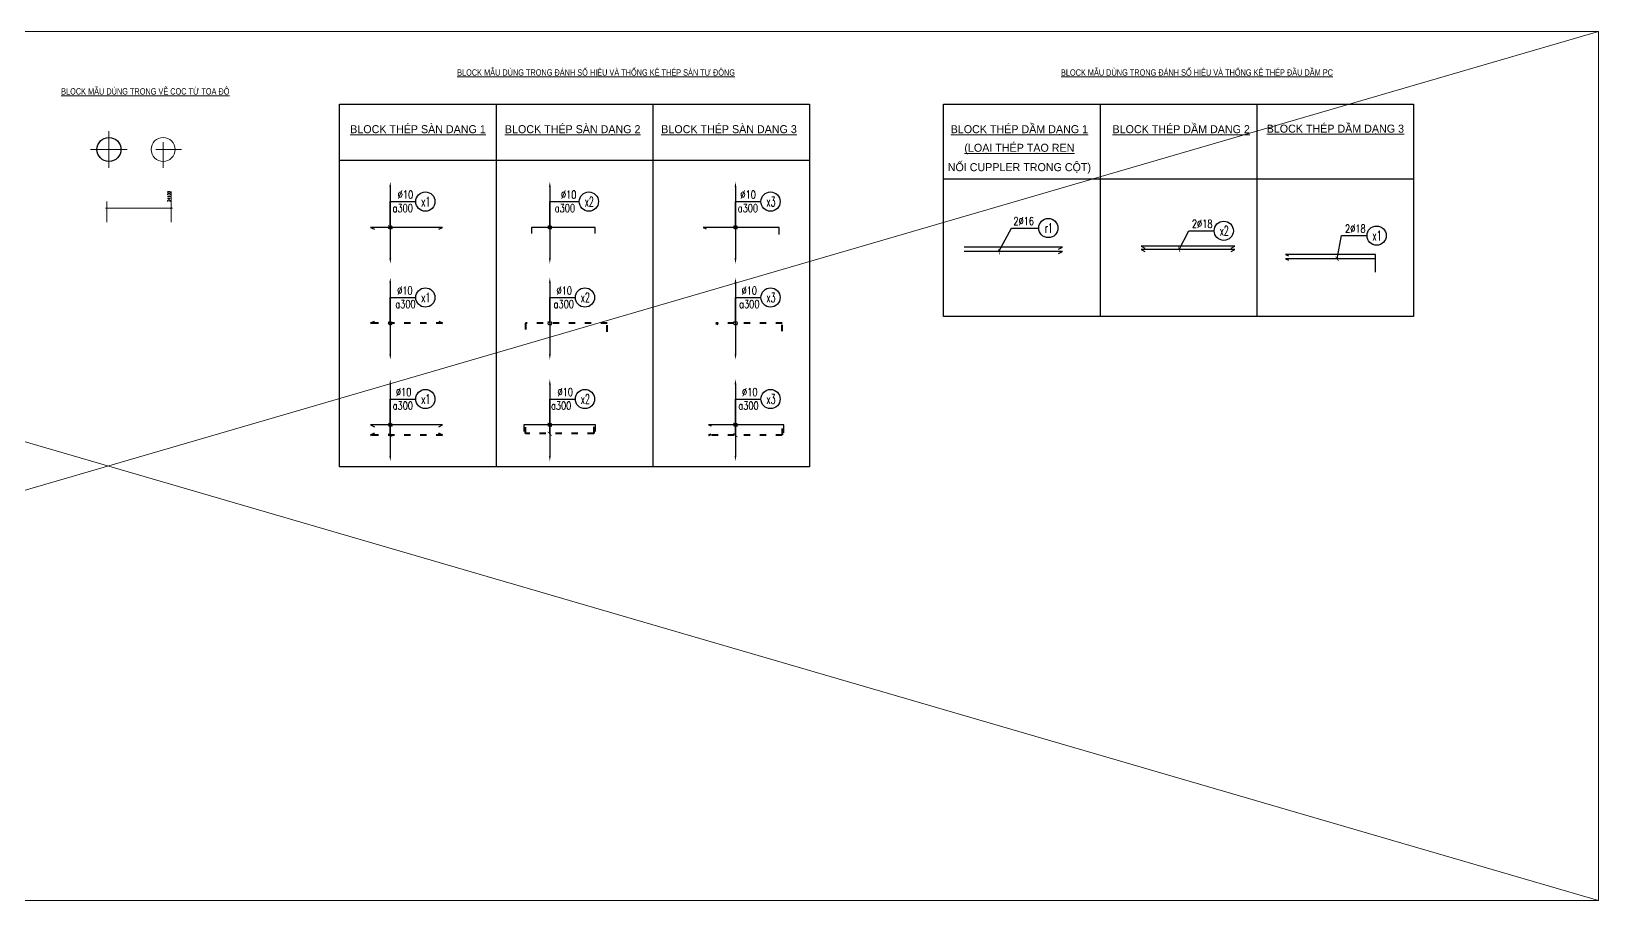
# Model space of a CAD drawing. Header units: millimetres. Extents: x -28300 to 83476, y -20306 to 12288.
# Drawn here: x 24714 to 83476, y -20306 to 12288 of the extents above; entities that cross this region are included whole.
import ezdxf
from ezdxf.enums import TextEntityAlignment as Align

# ---------------------------------------------------------------- set-up
doc = ezdxf.new("R2010")
doc.units = ezdxf.units.MM
doc.header["$LTSCALE"] = 20
doc.linetypes.add('ACAD_ISO03W100', pattern=[30, 12, -18])
doc.linetypes.add('Center', pattern=[29.999999, 12, -6, 6, -6])
for name, color, linetype, lineweight in [('00-Dim', 8, 'Continuous', 13), ('00-Piles', 7, 'Continuous', 20), ('00-Text', 4, 'Continuous', 15), ('01-Border', 2, 'Continuous', 25), ('02-Reinforcement', 1, 'Continuous', 30), ('08-Main steel', 1, 'Continuous', 40), ('DimCongDon', 8, 'Continuous', 15)]:
    doc.layers.add(name, color=color, linetype=linetype, lineweight=lineweight)
doc.layers.add('Print', color=10, linetype='Continuous', plot=False)
doc.layers.add('Text TK', color=3, linetype='Continuous')
doc.styles.add('arial', font='arial.ttf', dxfattribs={"width": 0.7})
doc.styles.add('romans.shx', font='romans.shx', dxfattribs={"width": 0.75, "bigfont": 'vns.shx'})
doc.styles.add('VnAvantH', font='VHAVAN.TTF', dxfattribs={"width": 0.9})
doc.styles.add('vnsimli 0.7', font='vnsimli.shx', dxfattribs={"width": 0.6})
doc.styles.add('vnsimli0.7', font='vnsimli.shx', dxfattribs={"width": 0.7})
doc.dimstyles.new('1-1-150', dxfattribs={"dimscale": 150, "dimtxt": 2.2, "dimasz": 1, "dimexe": 1, "dimexo": 0, "dimgap": 0.5, "dimtad": 1, "dimdec": 0, "dimzin": 9, "dimdsep": 46, "dimtxsty": 'vnsimli 0.7', "dimblk": 'ARCHTICK', "dimcen": 1.5, "dimdle": 1, "dimclrd": 8, "dimclre": 8, "dimclrt": 115, "dimadec": 0, "dimazin": 0, "dimtfac": 1, "dimtdec": 0, "dimtmove": 0, "dimatfit": 3, "dimfxl": 0.18, "dimtolj": 1, "dimtzin": 0, "dimarcsym": 0})
doc.dimstyles.new('1-1-50-CongDon', dxfattribs={"dimscale": 50, "dimtxt": 2.2, "dimasz": 1.2, "dimexe": 5, "dimexo": 3, "dimgap": 0.5, "dimtad": 2, "dimjust": 4, "dimdec": 0, "dimlfac": 10, "dimrnd": 1, "dimzin": 0, "dimdsep": 46, "dimtxsty": 'vnsimli0.7', "dimblk": 'ARCHTICK', "dimcen": 2, "dimdle": 1, "dimclrd": 8, "dimclre": 251, "dimclrt": 1, "dimadec": 0, "dimazin": 0, "dimtfac": 1, "dimtdec": 0, "dimtix": 1, "dimtofl": 0, "dimtmove": 1, "dimatfit": 3, "dimfxl": 1, "dimtolj": 1, "dimtzin": 0, "dimlwd": 5, "dimlwe": 5, "dimarcsym": 1})
doc.dimstyles.new('line-100', dxfattribs={"dimscale": 100, "dimtxt": 1e-06, "dimasz": 2, "dimexe": 0, "dimexo": 0, "dimgap": 1, "dimtad": 1, "dimdec": 0, "dimzin": 12, "dimdsep": 46, "dimtxsty": 'arial', "dimcen": 1, "dimdle": 0.8, "dimclrd": 75, "dimclre": 9, "dimclrt": 256, "dimadec": 0, "dimazin": 0, "dimtfac": 1, "dimtdec": 0, "dimtmove": 2, "dimatfit": 3, "dimfxl": 1, "dimtolj": 1, "dimtzin": 12, "dimarcsym": 0})

# ---------------------------------------------------------------- blocks, each defined once
blk = doc.blocks.new('cocMilimet')
at = {"layer": '00-Piles', "color": 251, "linetype": 'Center', "ltscale": 2}
for p, q in [((0, -344), (0, 344)), ((344, 0), (-344, 0))]:
    blk.add_line(p, q, dxfattribs=at)
at = {"layer": '00-Piles', "color": 3}
blk.add_circle((0, 0), 225, dxfattribs=at)
blk = doc.blocks.new('cocMet')
at = {"layer": '00-Piles', "color": 251, "linetype": 'Center', "ltscale": 2}
for p, q in [((0, -0.344), (0, 0.344)), ((0.344, 0), (-0.344, 0))]:
    blk.add_line(p, q, dxfattribs=at)
at = {"layer": 'Text TK', "color": 7}
blk.add_circle((0, 0), 0.225, dxfattribs=at)
blk = doc.blocks.new('*D81')
at = {"layer": 'Defpoints', "color": 0, "transparency": 16777216}
for p in [(-245, 1708), (-245, -1365), (-245, -1365)]:
    blk.add_point(p, dxfattribs=at)
at = {"layer": 'Print', "color": 75, "lineweight": -2, "transparency": 16777216}
blk.add_line((-245, 1508), (-245, -1165), dxfattribs=at)
at = {"layer": 'Print', "color": 75, "transparency": 16777216}
for points in [[(-278, 1508), (-211, 1508), (-245, 1708)], [(-278, -1165), (-211, -1165), (-245, -1365)]]:
    blk.add_solid(points, dxfattribs=at)
at = {"layer": 'Print', "transparency": 16777216, "insert": (-345, 171), "char_height": 0.0001, "attachment_point": 5, "rotation": 90, "style": 'arial'}
blk.add_mtext('\\A1;3073', dxfattribs=at)
blk = doc.blocks.new('_ArchTick')
at = {"const_width": 0.15}
blk.add_lwpolyline([(-0.5, -0.5), (0.5, 0.5)], dxfattribs=at)
blk = doc.blocks.new('*D78')
at = {"layer": 'Defpoints', "color": 0, "transparency": 16777216}
for p in [(-245, 1708), (-245, -1365), (-245, -1365)]:
    blk.add_point(p, dxfattribs=at)
at = {"layer": 'Print', "color": 75, "lineweight": -2, "transparency": 16777216}
blk.add_line((-245, 1508), (-245, -1165), dxfattribs=at)
at = {"layer": 'Print', "color": 75, "transparency": 16777216}
for points in [[(-278, 1508), (-211, 1508), (-245, 1708)], [(-278, -1165), (-211, -1165), (-245, -1365)]]:
    blk.add_solid(points, dxfattribs=at)
at = {"layer": 'Print', "transparency": 16777216, "insert": (-345, 171), "char_height": 0.0001, "attachment_point": 5, "rotation": 90, "style": 'arial'}
blk.add_mtext('\\A1;3073', dxfattribs=at)
blk = doc.blocks.new('*D84')
at = {"layer": 'Defpoints', "color": 0, "transparency": 16777216}
for p in [(-245, 1708), (-245, -1365), (-245, -1365)]:
    blk.add_point(p, dxfattribs=at)
at = {"layer": 'Print', "color": 75, "lineweight": -2, "transparency": 16777216}
blk.add_line((-245, 1508), (-245, -1165), dxfattribs=at)
at = {"layer": 'Print', "color": 75, "transparency": 16777216}
for points in [[(-278, 1508), (-211, 1508), (-245, 1708)], [(-278, -1165), (-211, -1165), (-245, -1365)]]:
    blk.add_solid(points, dxfattribs=at)
at = {"layer": 'Print', "transparency": 16777216, "insert": (-345, 171), "char_height": 0.0001, "attachment_point": 5, "rotation": 90, "style": 'arial'}
blk.add_mtext('\\A1;3073', dxfattribs=at)
blk = doc.blocks.new('*D93')
at = {"layer": 'Defpoints', "color": 0, "transparency": 16777216}
for p in [(-245, 1708), (-245, -1365), (-245, -1365)]:
    blk.add_point(p, dxfattribs=at)
at = {"layer": 'Print', "color": 75, "lineweight": -2, "transparency": 16777216}
blk.add_line((-245, 1508), (-245, -1165), dxfattribs=at)
at = {"layer": 'Print', "color": 75, "transparency": 16777216}
for points in [[(-278, 1508), (-211, 1508), (-245, 1708)], [(-278, -1165), (-211, -1165), (-245, -1365)]]:
    blk.add_solid(points, dxfattribs=at)
at = {"layer": 'Print', "transparency": 16777216, "insert": (-345, 171), "char_height": 0.0001, "attachment_point": 5, "rotation": 90, "style": 'arial'}
blk.add_mtext('\\A1;3073', dxfattribs=at)
blk = doc.blocks.new('*D96')
at = {"layer": 'Defpoints', "color": 0, "transparency": 16777216}
for p in [(-245, 1708), (-245, -1365), (-245, -1365)]:
    blk.add_point(p, dxfattribs=at)
at = {"layer": 'Print', "color": 75, "lineweight": -2, "transparency": 16777216}
blk.add_line((-245, 1508), (-245, -1165), dxfattribs=at)
at = {"layer": 'Print', "color": 75, "transparency": 16777216}
for points in [[(-278, 1508), (-211, 1508), (-245, 1708)], [(-278, -1165), (-211, -1165), (-245, -1365)]]:
    blk.add_solid(points, dxfattribs=at)
at = {"layer": 'Print', "transparency": 16777216, "insert": (-345, 171), "char_height": 0.0001, "attachment_point": 5, "rotation": 90, "style": 'arial'}
blk.add_mtext('\\A1;3073', dxfattribs=at)
blk = doc.blocks.new('*D99')
at = {"layer": 'Defpoints', "color": 0, "transparency": 16777216}
for p in [(-245, 1708), (-245, -1365), (-245, -1365)]:
    blk.add_point(p, dxfattribs=at)
at = {"layer": 'Print', "color": 75, "lineweight": -2, "transparency": 16777216}
blk.add_line((-245, 1508), (-245, -1165), dxfattribs=at)
at = {"layer": 'Print', "color": 75, "transparency": 16777216}
for points in [[(-278, 1508), (-211, 1508), (-245, 1708)], [(-278, -1165), (-211, -1165), (-245, -1365)]]:
    blk.add_solid(points, dxfattribs=at)
at = {"layer": 'Print', "transparency": 16777216, "insert": (-345, 171), "char_height": 0.0001, "attachment_point": 5, "rotation": 90, "style": 'arial'}
blk.add_mtext('\\A1;3073', dxfattribs=at)
blk = doc.blocks.new('*D102')
at = {"layer": 'Defpoints', "color": 0, "transparency": 16777216}
for p in [(-245, 1708), (-245, -1365), (-245, -1365)]:
    blk.add_point(p, dxfattribs=at)
at = {"layer": 'Print', "color": 75, "lineweight": -2, "transparency": 16777216}
blk.add_line((-245, 1508), (-245, -1165), dxfattribs=at)
at = {"layer": 'Print', "color": 75, "transparency": 16777216}
for points in [[(-278, 1508), (-211, 1508), (-245, 1708)], [(-278, -1165), (-211, -1165), (-245, -1365)]]:
    blk.add_solid(points, dxfattribs=at)
at = {"layer": 'Print', "transparency": 16777216, "insert": (-345, 171), "char_height": 0.0001, "attachment_point": 5, "rotation": 90, "style": 'arial'}
blk.add_mtext('\\A1;3073', dxfattribs=at)
blk = doc.blocks.new('*D105')
at = {"layer": 'Defpoints', "color": 0, "transparency": 16777216}
for p in [(-245, 1708), (-245, -1365), (-245, -1365)]:
    blk.add_point(p, dxfattribs=at)
at = {"layer": 'Print', "color": 75, "lineweight": -2, "transparency": 16777216}
blk.add_line((-245, 1508), (-245, -1165), dxfattribs=at)
at = {"layer": 'Print', "color": 75, "transparency": 16777216}
for points in [[(-278, 1508), (-211, 1508), (-245, 1708)], [(-278, -1165), (-211, -1165), (-245, -1365)]]:
    blk.add_solid(points, dxfattribs=at)
at = {"layer": 'Print', "transparency": 16777216, "insert": (-345, 171), "char_height": 0.0001, "attachment_point": 5, "rotation": 90, "style": 'arial'}
blk.add_mtext('\\A1;3073', dxfattribs=at)
blk = doc.blocks.new('*D108')
at = {"layer": 'Defpoints', "color": 0, "transparency": 16777216}
for p in [(-245, 1708), (-245, -1365), (-245, -1365)]:
    blk.add_point(p, dxfattribs=at)
at = {"layer": 'Print', "color": 75, "lineweight": -2, "transparency": 16777216}
blk.add_line((-245, 1508), (-245, -1165), dxfattribs=at)
at = {"layer": 'Print', "color": 75, "transparency": 16777216}
for points in [[(-278, 1508), (-211, 1508), (-245, 1708)], [(-278, -1165), (-211, -1165), (-245, -1365)]]:
    blk.add_solid(points, dxfattribs=at)
at = {"layer": 'Print', "transparency": 16777216, "insert": (-345, 171), "char_height": 0.0001, "attachment_point": 5, "rotation": 90, "style": 'arial'}
blk.add_mtext('\\A1;3073', dxfattribs=at)
blk = doc.blocks.new('*D165')
at = {"layer": 'Defpoints', "color": 0, "transparency": 16777216}
for p in [(29958, 5656), (27548, 4987), (29958, 4987)]:
    blk.add_point(p, dxfattribs=at)
at = {"layer": 'DimCongDon', "color": 251, "lineweight": 5, "transparency": 16777216}
for p, q in [((27548, 5137), (27548, 5906)), ((29958, 5137), (29958, 6286))]:
    blk.add_line(p, q, dxfattribs=at)
at = {"layer": 'DimCongDon', "color": 8, "lineweight": 5, "transparency": 16777216}
blk.add_line((27498, 5656), (30008, 5656), dxfattribs=at)
at = {"layer": 'DimCongDon', "color": 8, "lineweight": 5, "transparency": 16777216, "xscale": 59.99999999999995, "yscale": 59.99999999999995, "zscale": 59.99999999999995, "rotation": 180}
blk.add_blockref('_ArchTick', (27548, 5656), dxfattribs=at)
at = {"layer": 'DimCongDon', "color": 8, "lineweight": 5, "transparency": 16777216, "xscale": 59.99999999999995, "yscale": 59.99999999999995, "zscale": 59.99999999999995}
blk.add_blockref('_ArchTick', (29958, 5656), dxfattribs=at)
at = {"layer": 'DimCongDon', "color": 1, "transparency": 16777216, "insert": (29878, 6096), "char_height": 110, "attachment_point": 5, "rotation": 90, "style": 'vnsimli0.7'}
blk.add_mtext('\\A1;24100', dxfattribs=at)
blk = doc.blocks.new('*U80')
at = {"layer": '01-Border', "color": 7}
blk.add_circle((1071.6, 965.7), 360, dxfattribs=at)
at = {"layer": '02-Reinforcement', "ltscale": 0.5}
blk.add_lwpolyline([(1571.3, -71.9), (1714.5, 0), (-985.5, 0), (-842.2, -71.9)], dxfattribs=at)
at = {"layer": 'Defpoints'}
blk.add_circle((-244.7, 0), 67.4, dxfattribs=at)
at = {"color": 3, "style": 'romans.shx', "width": 0.75}
for tag, p in [('DK', (35.2, 1076.8)), ('AKC', (-159.1, 568.8))]:
    blk.add_attdef(tag, p, '', height=300, dxfattribs=at)
at = {"style": 'vnsimli 0.7', "width": 0.6}
blk.add_attdef('SH', text='', height=360, dxfattribs=at).set_placement((1087.4, 965.7), align=Align.MIDDLE)
at = {"layer": 'Print'}
dim = blk.add_linear_dim(base=(-244.7, -1365.4), p1=(-244.7, 1707.8), p2=(-244.7, -1365.4), angle=90, dimstyle='line-100', dxfattribs=at)
dim.commit()
dim.dimension.update_dxf_attribs({"geometry": '*D81', "text_midpoint": (-344.7, 171.2)})
blk.add_leader([(-244.7, 0), (-244.7, 965.7), (711.6, 965.7)], dimstyle='1-1-150', override={"dimgap": 0.5, "dimtad": 0, "dimldrblk": 'ArchTick'})
blk = doc.blocks.new('*U77')
at = {"layer": '01-Border', "color": 7}
blk.add_circle((1071.6, 965.7), 360, dxfattribs=at)
at = {"layer": '08-Main steel', "linetype": 'ACAD_ISO03W100'}
blk.add_lwpolyline([(1571.3, 71.9), (1714.5, 0), (-985.5, 0), (-842.2, 71.9)], dxfattribs=at)
at = {"layer": 'Defpoints'}
blk.add_circle((-244.7, 0), 67.4, dxfattribs=at)
at = {"color": 3, "style": 'romans.shx', "width": 0.75}
for tag, p in [('DK', (13.1, 1076.8)), ('AKC', (-55.7, 568.8))]:
    blk.add_attdef(tag, p, '', height=300, dxfattribs=at)
at = {"style": 'vnsimli 0.7', "width": 0.6}
blk.add_attdef('SH', text='', height=360, dxfattribs=at).set_placement((1087.4, 965.7), align=Align.MIDDLE)
at = {"layer": 'Print'}
dim = blk.add_linear_dim(base=(-244.7, -1365.4), p1=(-244.7, 1707.8), p2=(-244.7, -1365.4), angle=90, dimstyle='line-100', dxfattribs=at)
dim.commit()
dim.dimension.update_dxf_attribs({"geometry": '*D78', "text_midpoint": (-344.7, 171.2)})
blk.add_leader([(-244.7, 0), (-244.7, 965.7), (711.6, 965.7)], dimstyle='1-1-150', override={"dimgap": 0.5, "dimtad": 0})
blk = doc.blocks.new('*U83')
at = {"layer": '01-Border', "color": 7}
blk.add_circle((1071.6, 965.7), 360, dxfattribs=at)
at = {"layer": '02-Reinforcement', "ltscale": 0.5}
blk.add_lwpolyline([(1571.3, -71.9), (1714.5, 0), (-985.5, 0), (-842.2, -71.9)], dxfattribs=at)
at = {"layer": '08-Main steel', "linetype": 'ACAD_ISO03W100'}
blk.add_lwpolyline([(1568.1, -313.7), (1714.5, -385.8), (-985.5, -385.8), (-839, -313.7)], dxfattribs=at)
at = {"layer": 'Defpoints'}
blk.add_circle((-244.7, 0), 67.4, dxfattribs=at)
at = {"color": 3, "style": 'romans.shx', "width": 0.75}
for tag, p in [('DK', (-32.4, 1076.8)), ('AKC', (-156.1, 568.8))]:
    blk.add_attdef(tag, p, '', height=300, dxfattribs=at)
at = {"style": 'vnsimli 0.7', "width": 0.6}
blk.add_attdef('SH', text='', height=360, dxfattribs=at).set_placement((1087.4, 965.7), align=Align.MIDDLE)
at = {"layer": 'Print'}
dim = blk.add_linear_dim(base=(-244.7, -1365.4), p1=(-244.7, 1707.8), p2=(-244.7, -1365.4), angle=90, dimstyle='line-100', dxfattribs=at)
dim.commit()
dim.dimension.update_dxf_attribs({"geometry": '*D84', "text_midpoint": (-344.7, 171.2)})
for points in [[(-244.7, 0), (-244.7, 965.7), (711.6, 965.7)], [(-244.7, -385.8), (-244.7, 965.7), (711.6, 965.7)]]:
    blk.add_leader(points, dimstyle='1-1-150', override={"dimgap": 0.5, "dimtad": 0, "dimldrblk": 'ArchTick'})
blk = doc.blocks.new('*U92')
at = {"layer": '01-Border', "color": 7}
blk.add_circle((1218.2, 965.7), 360, dxfattribs=at)
at = {"layer": '02-Reinforcement', "ltscale": 0.5}
blk.add_lwpolyline([(1452.1, -230.3), (1452.1, 0), (-937.5, 0), (-937.5, -230.3)], dxfattribs=at)
at = {"layer": 'Defpoints'}
blk.add_circle((-244.7, 0), 67.4, dxfattribs=at)
at = {"color": 3, "style": 'romans.shx', "width": 0.75}
for tag, p in [('DK', (173.6, 1076.8)), ('AKC', (-61.4, 568.8))]:
    blk.add_attdef(tag, p, '', height=300, dxfattribs=at)
at = {"style": 'vnsimli 0.7', "width": 0.6}
blk.add_attdef('SH', text='', height=360, dxfattribs=at).set_placement((1234, 965.7), align=Align.MIDDLE)
at = {"layer": 'Print'}
dim = blk.add_linear_dim(base=(-244.7, -1365.4), p1=(-244.7, 1707.8), p2=(-244.7, -1365.4), angle=90, dimstyle='line-100', dxfattribs=at)
dim.commit()
dim.dimension.update_dxf_attribs({"geometry": '*D93', "text_midpoint": (-344.7, 171.2)})
blk.add_leader([(-244.7, 0), (-244.7, 965.7), (858.2, 965.7)], dimstyle='1-1-150', override={"dimgap": 0.5, "dimtad": 0, "dimldrblk": 'ArchTick'})
blk = doc.blocks.new('*U95')
at = {"layer": '01-Border', "color": 7}
blk.add_circle((1071.6, 965.7), 360, dxfattribs=at)
at = {"layer": '08-Main steel', "linetype": 'ACAD_ISO03W100'}
blk.add_lwpolyline([(1908.5, -315.8), (1908.5, 0), (-1151.5, 0), (-1151.5, -270.6)], dxfattribs=at)
at = {"layer": 'Defpoints'}
blk.add_circle((-244.7, 0), 67.4, dxfattribs=at)
at = {"color": 3, "style": 'romans.shx', "width": 0.75}
for tag, p in [('DK', (6.2, 1076.8)), ('AKC', (-103.2, 568.8))]:
    blk.add_attdef(tag, p, '', height=300, dxfattribs=at)
at = {"style": 'vnsimli 0.7', "width": 0.6}
blk.add_attdef('SH', text='', height=360, dxfattribs=at).set_placement((1087.4, 965.7), align=Align.MIDDLE)
at = {"layer": 'Print'}
dim = blk.add_linear_dim(base=(-244.7, -1365.4), p1=(-244.7, 1707.8), p2=(-244.7, -1365.4), angle=90, dimstyle='line-100', dxfattribs=at)
dim.commit()
dim.dimension.update_dxf_attribs({"geometry": '*D96', "text_midpoint": (-344.7, 171.2)})
blk.add_leader([(-244.7, 0), (-244.7, 965.7), (711.6, 965.7)], dimstyle='1-1-150', override={"dimgap": 0.5, "dimtad": 0, "dimldrblk": 'ArchTick'})
blk = doc.blocks.new('*U98')
at = {"layer": '01-Border', "color": 7}
blk.add_circle((1071.6, 965.7), 360, dxfattribs=at)
at = {"layer": '02-Reinforcement', "color": 1, "ltscale": 0.5}
blk.add_lwpolyline([(1461.9, -250), (1461.9, 0), (-1220.5, 0), (-1220.5, -250)], dxfattribs=at)
at = {"layer": '08-Main steel', "color": 1, "linetype": 'ACAD_ISO03W100'}
blk.add_lwpolyline([(1403.7, -80.6), (1403.7, -330.6), (-1162.3, -330.6), (-1162.3, -80.6)], dxfattribs=at)
at = {"layer": 'Defpoints'}
blk.add_circle((-244.7, 0), 67.4, dxfattribs=at)
at = {"color": 3, "style": 'romans.shx', "width": 0.75}
for tag, p in [('DK', (44.8, 1076.8)), ('AKC', (-201, 568.8))]:
    blk.add_attdef(tag, p, '', height=300, dxfattribs=at)
at = {"style": 'vnsimli 0.7', "width": 0.6}
blk.add_attdef('SH', text='', height=360, dxfattribs=at).set_placement((1087.4, 965.7), align=Align.MIDDLE)
at = {"layer": 'Print'}
dim = blk.add_linear_dim(base=(-244.7, -1365.4), p1=(-244.7, 1707.8), p2=(-244.7, -1365.4), angle=90, dimstyle='line-100', dxfattribs=at)
dim.commit()
dim.dimension.update_dxf_attribs({"geometry": '*D99', "text_midpoint": (-344.7, 171.2)})
for points in [[(-244.7, 0), (-244.7, 965.7), (711.6, 965.7)], [(-244.7, -336.7), (-244.7, 965.7), (711.6, 965.7)]]:
    blk.add_leader(points, dimstyle='1-1-150', override={"dimgap": 0.5, "dimtad": 0, "dimldrblk": 'ArchTick'})
blk = doc.blocks.new('*U101')
at = {"layer": '01-Border', "color": 7}
blk.add_circle((1071.6, 965.7), 360, dxfattribs=at)
at = {"layer": '02-Reinforcement', "ltscale": 0.5}
blk.add_lwpolyline([(1396.5, -270.6), (1396.5, 0), (-1458.2, 0), (-1344, -52)], dxfattribs=at)
at = {"layer": 'Defpoints'}
blk.add_circle((-244.7, 0), 67.4, dxfattribs=at)
at = {"color": 3, "style": 'romans.shx', "width": 0.75}
for tag, p in [('DK', (-61.1, 1076.8)), ('AKC', (-159.2, 568.8))]:
    blk.add_attdef(tag, p, '', height=300, dxfattribs=at)
at = {"style": 'vnsimli 0.7', "width": 0.6}
blk.add_attdef('SH', text='', height=360, dxfattribs=at).set_placement((1087.4, 965.7), align=Align.MIDDLE)
at = {"layer": 'Print'}
dim = blk.add_linear_dim(base=(-244.7, -1365.4), p1=(-244.7, 1707.8), p2=(-244.7, -1365.4), angle=90, dimstyle='line-100', dxfattribs=at)
dim.commit()
dim.dimension.update_dxf_attribs({"geometry": '*D102', "text_midpoint": (-344.7, 171.2)})
blk.add_leader([(-244.7, 0), (-244.7, 965.7), (711.6, 965.7)], dimstyle='1-1-150', override={"dimgap": 0.5, "dimtad": 0, "dimldrblk": 'ArchTick'})
blk = doc.blocks.new('*U104')
at = {"layer": '01-Border', "color": 7}
blk.add_circle((1071.6, 965.7), 360, dxfattribs=at)
at = {"layer": '08-Main steel', "linetype": 'ACAD_ISO03W100'}
blk.add_lwpolyline([(1511.3, -300), (1511.3, 0), (-985.5, 0), (-889, -35.1)], dxfattribs=at)
at = {"layer": 'Defpoints'}
blk.add_circle((-244.7, 0), 67.4, dxfattribs=at)
at = {"color": 3, "style": 'romans.shx', "width": 0.75}
for tag, p in [('DK', (-15.3, 1076.8)), ('AKC', (-106.5, 568.8))]:
    blk.add_attdef(tag, p, '', height=300, dxfattribs=at)
at = {"style": 'vnsimli 0.7', "width": 0.6}
blk.add_attdef('SH', text='', height=360, dxfattribs=at).set_placement((1087.4, 965.7), align=Align.MIDDLE)
at = {"layer": 'Print'}
dim = blk.add_linear_dim(base=(-244.7, -1365.4), p1=(-244.7, 1707.8), p2=(-244.7, -1365.4), angle=90, dimstyle='line-100', dxfattribs=at)
dim.commit()
dim.dimension.update_dxf_attribs({"geometry": '*D105', "text_midpoint": (-344.7, 171.2)})
blk.add_leader([(-244.7, 0), (-244.7, 965.7), (711.6, 965.7)], dimstyle='1-1-150', override={"dimgap": 0.5, "dimtad": 0, "dimldrblk": 'ArchTick'})
blk = doc.blocks.new('*U107')
at = {"layer": '01-Border', "color": 7}
blk.add_circle((1071.6, 965.7), 360, dxfattribs=at)
at = {"layer": '02-Reinforcement', "ltscale": 0.5}
blk.add_lwpolyline([(1569.1, -300), (1569.1, 0), (-1256.6, 0), (-1160.2, -35.1)], dxfattribs=at)
at = {"layer": '08-Main steel', "linetype": 'ACAD_ISO03W100'}
blk.add_lwpolyline([(1510.9, -135), (1510.9, -385.8), (-1256.6, -385.8), (-1161.8, -352.7)], dxfattribs=at)
at = {"layer": 'Defpoints'}
blk.add_circle((-244.7, 0), 67.4, dxfattribs=at)
at = {"color": 3, "style": 'romans.shx', "width": 0.75}
for tag, p in [('DK', (2.8, 1076.8)), ('AKC', (-136.6, 568.8))]:
    blk.add_attdef(tag, p, '', height=300, dxfattribs=at)
at = {"style": 'vnsimli 0.7', "width": 0.6}
blk.add_attdef('SH', text='', height=360, dxfattribs=at).set_placement((1087.4, 965.7), align=Align.MIDDLE)
at = {"layer": 'Print'}
dim = blk.add_linear_dim(base=(-244.7, -1365.4), p1=(-244.7, 1707.8), p2=(-244.7, -1365.4), angle=90, dimstyle='line-100', dxfattribs=at)
dim.commit()
dim.dimension.update_dxf_attribs({"geometry": '*D108', "text_midpoint": (-344.7, 171.2)})
for points in [[(-244.7, 0), (-244.7, 965.7), (711.6, 965.7)], [(-244.7, -385.8), (-244.7, 965.7), (711.6, 965.7)]]:
    blk.add_leader(points, dimstyle='1-1-150', override={"dimgap": 0.5, "dimtad": 0, "dimldrblk": 'ArchTick'})
blk = doc.blocks.new('*U89')
at = {"layer": '01-Border', "color": 7}
blk.add_circle((2171, 884), 360, dxfattribs=at)
at = {"layer": '02-Reinforcement', "ltscale": 0.5}
for points in [[(2556, 99), (2700, 171), (-980, 171), (-980, 171)], [(2556, -72), (2700, 0), (-980, 0), (-980, 0)]]:
    blk.add_lwpolyline(points, dxfattribs=at)
at = {"color": 3, "style": 'romans.shx', "width": 0.75}
for tag, p in [('DK', (862, 995)), ('AKC', (1096, 487))]:
    blk.add_attdef(tag, p, '', height=300, dxfattribs=at)
at = {"style": 'vnsimli 0.7', "width": 0.6}
blk.add_attdef('SH', text='', height=360, dxfattribs=at).set_placement((2187, 884), align=Align.MIDDLE)
blk.add_leader([(317, 0), (789, 884), (1811, 884)], dimstyle='1-1-150', override={"dimgap": 0.5, "dimtad": 0, "dimldrblk": 'ArchTick'})
blk = doc.blocks.new('*U90')
at = {"layer": '01-Border', "color": 7}
blk.add_circle((897, 874), 360, dxfattribs=at)
at = {"layer": '02-Reinforcement', "ltscale": 0.5}
for points in [[(858, -375), (858, 164), (-2519, 164), (-2405, 112)], [(858, -500), (858, 0), (-2519, 0), (-2405, -52)]]:
    blk.add_lwpolyline(points, dxfattribs=at)
at = {"color": 3, "style": 'romans.shx', "width": 0.75}
for tag, p in [('DK', (-287, 985)), ('AKC', (-263, 477))]:
    blk.add_attdef(tag, p, '', height=300, dxfattribs=at)
at = {"style": 'vnsimli 0.7', "width": 0.6}
blk.add_attdef('SH', text='', height=360, dxfattribs=at).set_placement((913, 874), align=Align.MIDDLE)
blk.add_leader([(-585, 0), (-419, 874), (537, 874)], dimstyle='1-1-150', override={"dimgap": 0.5, "dimtad": 0, "dimldrblk": 'ArchTick'})
blk = doc.blocks.new('*U88')
at = {"layer": '01-Border', "color": 7}
blk.add_circle((2115, 700), 360, dxfattribs=at)
at = {"layer": '02-Reinforcement', "ltscale": 0.5}
for points in [[(2393, 53), (2536, 125), (-985, 125), (-842, 53)], [(2393, -72), (2536, 0), (-985, 0), (-842, -72)]]:
    blk.add_lwpolyline(points, dxfattribs=at)
at = {"color": 3, "style": 'romans.shx', "width": 0.75}
for tag, p in [('DK', (921, 811)), ('AKC', (1168, 303))]:
    blk.add_attdef(tag, p, '', height=300, dxfattribs=at)
at = {"style": 'vnsimli 0.7', "width": 0.6}
blk.add_attdef('SH', text='', height=360, dxfattribs=at).set_placement((2131, 700), align=Align.MIDDLE)
blk.add_leader([(442, 0), (804, 700), (1755, 700)], dimstyle='1-1-150', override={"dimgap": 0.5, "dimtad": 0, "dimldrblk": 'ArchTick'})

msp = doc.modelspace()

# ---------------------------------------------------------------- linework, layer by layer
for p, q in [((42144, 9563.2), (42144, -4045.63)), ((48017.4, 9563.2), (48017.4, -4045.63)), ((64782.44, 9563.2), (64782.44, 1598.31)), ((70655.84, 9563.2), (70655.84, 1598.31)), ((36271.72, 7451.95), (53889.68, 7451.95)), ((58910.16, 6762.71), (76528.12, 6762.71))]:
    msp.add_line(p, q)
for points in [[(36271.72, 9563.2), (53889.68, 9563.2), (53889.68, -4045.63), (36271.72, -4045.63)], [(58910.16, 9563.2), (76528.12, 9563.2), (76528.12, 1598.31), (58910.16, 1598.31)]]:
    msp.add_lwpolyline(points, close=True)
at = {"layer": '00-Dim', "color": 1}
msp.add_lwpolyline([(-28299.85, 12288.24), (83475.52, 12288.24), (83475.52, -20305.7), (-28299.85, -20305.7)], close=True, dxfattribs=at)
for points in [[(83475.52, -20305.7), (-28299.85, 12288.24)], [(-28299.85, -20305.7), (83475.52, 12288.24)]]:
    msp.add_lwpolyline(points, dxfattribs=at)

# ---------------------------------------------------------------- block references
for name, p, values in [('*U80', (38415.83, 4939.12), {'SH': 'x1', 'DK': '%%C10', 'AKC': 'a300'}), ('*U92', (44397.76, 4939.12), {'SH': 'x2', 'DK': '%%C10', 'AKC': 'a300'}), ('*U101', (51357.96, 4939.12), {'SH': 'x3', 'DK': '%%C10', 'AKC': 'a300'}), ('*U77', (38415.83, 1342.96), {'SH': 'x1', 'DK': '%%C10', 'AKC': 'a300'}), ('*U95', (44397.76, 1342.96), {'SH': 'x2', 'DK': '%%C10', 'AKC': 'a300'}), ('*U104', (51357.96, 1342.96), {'SH': 'x3', 'DK': '%%C10', 'AKC': 'a300'}), ('*U83', (38415.83, -2464.29), {'SH': 'x1', 'DK': '%%C10', 'AKC': 'a300'}), ('*U98', (44397.76, -2464.29), {'SH': 'x2', 'DK': '%%C10', 'AKC': 'a300'}), ('*U107', (51357.96, -2464.29), {'SH': 'x3', 'DK': '%%C10', 'AKC': 'a300'})]:
    msp.add_blockref(name, p).add_auto_attribs(values)
ref = msp.add_blockref('*U89', (60672.66, 4028.43))
ref.add_attrib('SH', 'r1', dxfattribs={"height": 360, "style": 'vnsimli 0.7', "width": 0.6}).set_placement((62859.89, 4911.99), align=Align.MIDDLE)
ref.add_attrib('DK', '2%%C16', (61534.96, 5023.16), dxfattribs={"color": 3, "height": 300, "style": 'romans.shx', "width": 0.75})
at = {"color": 7}
ref = msp.add_blockref('*U88', (67304.52, 4111.7), dxfattribs=at)
ref.add_attrib('SH', 'x2', dxfattribs={"height": 360, "style": 'vnsimli 0.7', "width": 0.6}).set_placement((69435.57, 4811.45), align=Align.MIDDLE)
ref.add_attrib('DK', '2%%C18', (68226.01, 4922.62), dxfattribs={"color": 3, "height": 300, "style": 'romans.shx', "width": 0.75})
ref = msp.add_blockref('*U90', (74253.97, 3755.83))
ref.add_attrib('SH', 'x1', dxfattribs={"height": 360, "style": 'vnsimli 0.7', "width": 0.6}).set_placement((75166.96, 4629.97), align=Align.MIDDLE)
ref.add_attrib('DK', '2%%C18', (73967.16, 4741.14), dxfattribs={"color": 3, "height": 300, "style": 'romans.shx', "width": 0.75})
at = {"layer": 'Text TK', "color": 0, "xscale": 2000, "yscale": 2000, "zscale": 2000}
msp.add_blockref('cocMet', (27623.67, 7860.9), dxfattribs=at)
at = {"layer": 'Text TK', "xscale": 2, "yscale": 2, "zscale": 2}
msp.add_blockref('cocMilimet', (29653.95, 7860.9), dxfattribs=at)

# ---------------------------------------------------------------- texts
at = {"layer": '00-Text', "color": 3, "style": 'VnAvantH', "width": 0.75}
for s, p in [('%%Ublock mÉu dïng trong ®¸nh sè hiÖu vµ thèng kª thÐp sµn tù ®éng', (40679.57, 10625.57)), ('%%Ublock mÉu dïng trong ®¸nh sè hiÖu vµ thèng kª thÐp ®Çu dÇm pc', (63318.01, 10625.57)), ('%%Ublock mÉu dïng trong vÏ cäc tõ täa ®é', (25831.65, 9917.12))]:
    msp.add_text(s, height=240, dxfattribs=at).set_placement(p)
at = {"layer": '00-Text', "color": 1, "ltscale": 0.015, "style": 'VnAvantH'}
for s, p in [('%%UBLOCK thÐp sµn D¹NG 1', (39209.98, 8619.77)), ('%%UBLOCK thÐp sµn D¹NG 2', (45009.6, 8619.77)), ('%%UBLOCK thÐp sµn D¹NG 3', (50871.25, 8619.77)), ('%%UBLOCK thÐp dÇm D¹NG 1', (61757.58, 8619.77)), ('%%UBLOCK thÐp dÇm D¹NG 2', (67824.23, 8619.77)), ('%%UBLOCK thÐp dÇm D¹NG 3', (73603.77, 8640.18))]:
    msp.add_text(s, height=300, dxfattribs=at).set_placement(p, align=Align.MIDDLE_CENTER)
at = {"layer": '00-Text', "color": 6, "ltscale": 0.015, "style": 'VnAvantH'}
for s, p in [('%%U(lo¹i thÐp t¹o ren', (61757.58, 7922.96)), ('nèi cuppler trong cét)', (61757.58, 7195.83))]:
    msp.add_text(s, height=300, dxfattribs=at).set_placement(p, align=Align.MIDDLE_CENTER)

# ---------------------------------------------------------------- dimensions: what is measured, and where the dimension line sits
at = {"layer": 'DimCongDon'}
dim = msp.add_linear_dim(base=(29957.82, 5655.92), p1=(27547.82, 4987.26), p2=(29957.82, 4987.26), dimstyle='1-1-50-CongDon', dxfattribs=at)
dim.commit()
dim.dimension.update_dxf_attribs({"geometry": '*D165', "text_midpoint": (29877.82, 6095.92)})

doc.saveas('drawing.dxf')
